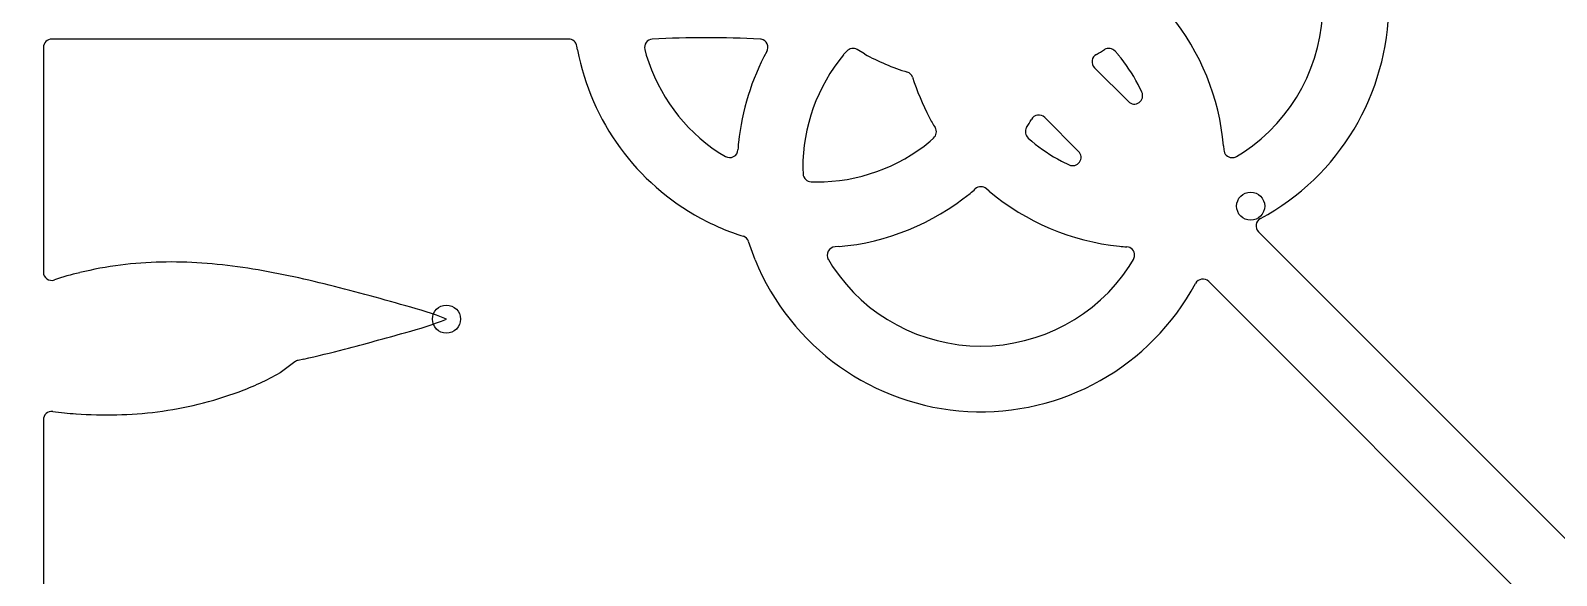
# Model space of a CAD drawing. Header units: millimetres. Extents: x -70 to 70, y -70 to 70.
# Drawn here: x 1.02 to 46.72, y -46.6 to -30.28 of the extents above; entities that cross this region are included whole.
import ezdxf

# ---------------------------------------------------------------- set-up
doc = ezdxf.new("R2010")
doc.units = ezdxf.units.MM
for name, color, linetype in [('CUT_INNER', 6, 'Continuous'), ('CUT_OUTER', 1, 'Continuous'), ('ENGRAVE', 7, 'Continuous')]:
    doc.layers.add(name, color=color, linetype=linetype)

msp = doc.modelspace()

# ---------------------------------------------------------------- linework, layer by layer
at = {"layer": 'CUT_INNER'}
for points in [[(17.138, -30.537), (1.654, -30.537)], [(22.903, -30.542), (22.879, -30.538)], [(1.404, -30.787), (1.404, -37.514)], [(17.401, -30.858), (17.385, -30.75)], [(19.419, -30.848), (19.463, -31.02)], [(25.465, -30.899), (25.369, -31.005)], [(25.998, -30.983), (25.779, -30.852)], [(33.599, -31.005), (33.503, -30.899)], [(32.884, -31.395), (33.901, -32.412)], [(34.304, -32.128), (34.193, -31.895)], [(32.412, -33.901), (31.395, -32.884)], [(27.963, -33.599), (28.069, -33.503)], [(30.899, -33.503), (31.005, -33.599)], [(36.753, -33.734), (36.759, -33.851)], [(21.617, -33.925), (21.831, -34.053)], [(31.895, -34.193), (32.128, -34.304)], [(37.137, -34.053), (37.351, -33.925)], [(24.151, -34.41), (24.159, -34.572)], [(24.396, -34.809), (24.558, -34.817)], [(29.728, -35.094), (29.652, -35.025)], [(37.798, -36.309), (47.716, -46.226)], [(22.721, -37.144), (22.524, -36.595)], [(25.234, -36.753), (25.117, -36.759)], [(24.915, -37.137), (25.043, -37.351)], [(33.925, -37.351), (34.053, -37.137)], [(46.226, -47.716), (36.309, -37.798)], [(8.935, -40.203), (8.493, -40.531), (8.489, -40.533)], [(9.203, -40.123), (9.031, -40.16)], [(1.404, -41.942), (1.404, -59.163)]]:
    msp.add_lwpolyline(points, dxfattribs=at)
for centre, radius, start, end in [((34.398, -29.484), 7.3, 298.2861, 61.4739), ((34.398, -29.484), 5.333, 303.6182, 56.3818), ((29.484, -34.398), 7.3, 5.2224, 38.9724), ((1.654, -30.787), 0.25, 90, 180), ((17.138, -30.787), 0.25, 8.4375, 90), ((19.662, -30.787), 0.25, 95.477, 194.0625), ((21.258, -62.901), 32.404, 87.1321, 92.8647), ((22.854, -30.787), 0.25, 330.4688, 78.6161), ((24.569, -29.485), 7.299, 190.8436, 241.4763), ((24.57, -29.484), 5.333, 196.7432, 236.3818), ((29.483, -34.398), 7.299, 151.4561, 173.9731), ((29.484, -34.398), 5.333, 140.4932, 180.1318), ((25.651, -31.067), 0.25, 59.0625, 137.8125), ((29.426, -24.691), 7.166, 241.4198, 252.6335), ((33.061, -31.218), 0.25, 118.125, 225), ((31.418, -28.146), 3.235, 298.1362, 303.1971), ((33.317, -31.067), 0.25, 42.1875, 120.9375), ((29.484, -34.398), 5.333, 27.9932, 39.5068), ((27.203, -31.765), 0.25, 19.6875, 70.3125), ((34.242, -29.557), 7.127, 197.3421, 207.7915), ((34.078, -32.235), 0.25, 225, 305.1562), ((34.078, -32.235), 0.25, 305.1562, 25.3125), ((31.111, -31.244), 3.572, 207.262, 212.9998), ((31.218, -33.061), 0.25, 45, 151.875), ((27.901, -33.317), 0.25, 312.1875, 30.9375), ((31.067, -33.317), 0.25, 149.0625, 227.8125), ((28.395, -31.566), 2.945, 326.5539, 332.1128), ((24.437, -33.901), 2.229, 173.046, 178.7106), ((24.57, -29.484), 5.333, 269.8682, 309.5068), ((34.398, -29.484), 5.333, 230.4932, 242.0068), ((21.959, -33.839), 0.25, 239.0625, 357.1875), ((32.235, -34.078), 0.25, 244.6875, 324.8437), ((32.235, -34.078), 0.25, 324.8437, 45), ((37.009, -33.839), 0.25, 182.8125, 267.1875), ((37.009, -33.839), 0.25, 267.1875, 300.9375), ((24.408, -34.56), 0.25, 182.8125, 227.8125), ((24.408, -34.56), 0.25, 227.8125, 267.1875), ((24.57, -29.484), 7.3, 275.2224, 308.9724), ((27.882, -33.52), 2.079, 307.9564, 313.6011), ((29.484, -35.211), 0.25, 47.8125, 132.1875), ((34.398, -29.484), 7.3, 230.2224, 263.9724), ((24.512, -29.605), 7.166, 241.4198, 252.6335), ((37.975, -36.132), 0.25, 118.125, 225), ((22.289, -36.679), 0.25, 19.6875, 70.3125), ((25.129, -37.009), 0.25, 92.8125, 210.9375), ((33.901, -34.531), 2.229, 263.046, 268.7106), ((33.839, -37.009), 0.25, 357.1875, 87.1875), ((5.118, -48.32), 11.102, 97.2661, 103.6762), ((5.197, -48.972), 11.758, 91.2803, 97.2473), ((5.226, -50.491), 13.278, 85.9903, 91.26), ((5.018, -53.404), 16.197, 81.6343, 85.9774), ((4.235, -58.72), 21.571, 78.3385, 81.6304), ((29.484, -34.398), 7.3, 202.0974, 331.7125), ((29.484, -34.398), 5.333, 213.6182, 326.3818), ((33.839, -37.009), 0.25, 329.0625, 357.1875), ((1.654, -37.514), 0.25, 180, 288.7969), ((3.971, -44.109), 6.739, 102.668, 109.3795), ((2.107, -69.044), 32.112, 76.1098, 78.3425), ((-3.539, -91.929), 55.684, 74.8281, 76.1238), ((36.132, -37.975), 0.25, 45, 151.875), ((-12.607, -125.672), 90.624, 74.07607, 74.87825), ((9.557, -48.863), 10.684, 68.4805, 75.3637), ((9.554, -28.977), 10.693, 284.6335, 291.5181), ((-9.915, 38.133), 80.566, 284.62272, 285.97299), ((9.084, -40.404), 0.25, 102.2123, 126.5074), ((-0.029, 0.212), 41.377, 282.8928, 284.6341), ((4.246, -32.933), 8.705, 290.2849, 299.1678), ((3.513, -31.065), 10.71, 283.6663, 290.5013), ((3.419, -30.685), 11.102, 277.2661, 283.6762), ((1.654, -41.942), 0.25, 82.7288, 180), ((2.919, -32.312), 9.463, 262.5087, 266.7427), ((3.31, -28.515), 13.278, 265.9903, 271.26), ((3.339, -30.034), 11.758, 271.2803, 277.2473)]:
    msp.add_arc(centre, radius, start, end, dxfattribs=at)
at = {"layer": 'CUT_OUTER'}
msp.add_circle((0, 0), 70.2, dxfattribs=at)
at = {"layer": 'ENGRAVE'}
for centre in [(37.563, -35.541), (13.477, -38.924)]:
    msp.add_circle(centre, 0.421, dxfattribs=at)

doc.saveas('drawing.dxf')
